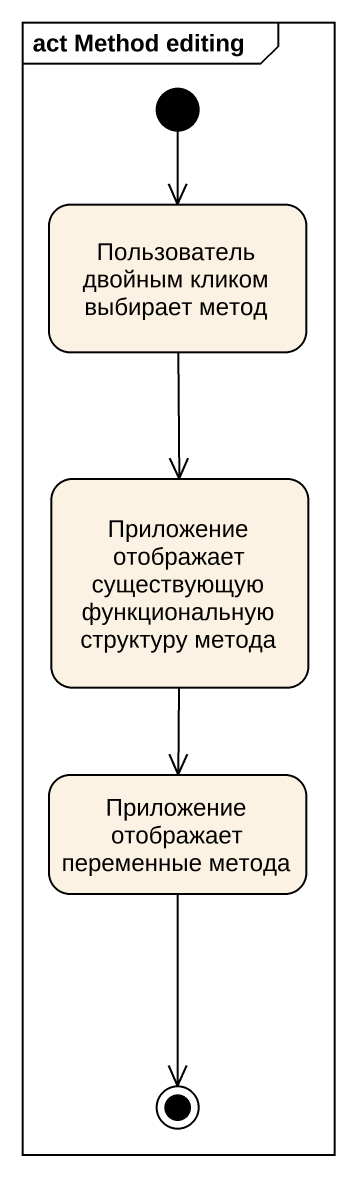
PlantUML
@startuml
mainframe act Method editing
hide empty description
state "Пользователь двойным кликом выбирает метод" as Пользователь_двойным_кликом
state "Приложение отображает существующую функциональную структуру метода" as Приложение_отображает
state "Приложение отображает переменные метода" as Приложение_отображает_2
[*] --> Пользователь_двойным_кликом
Пользователь_двойным_кликом --> Приложение_отображает
Приложение_отображает --> Приложение_отображает_2
Приложение_отображает_2 --> [*]
@enduml
